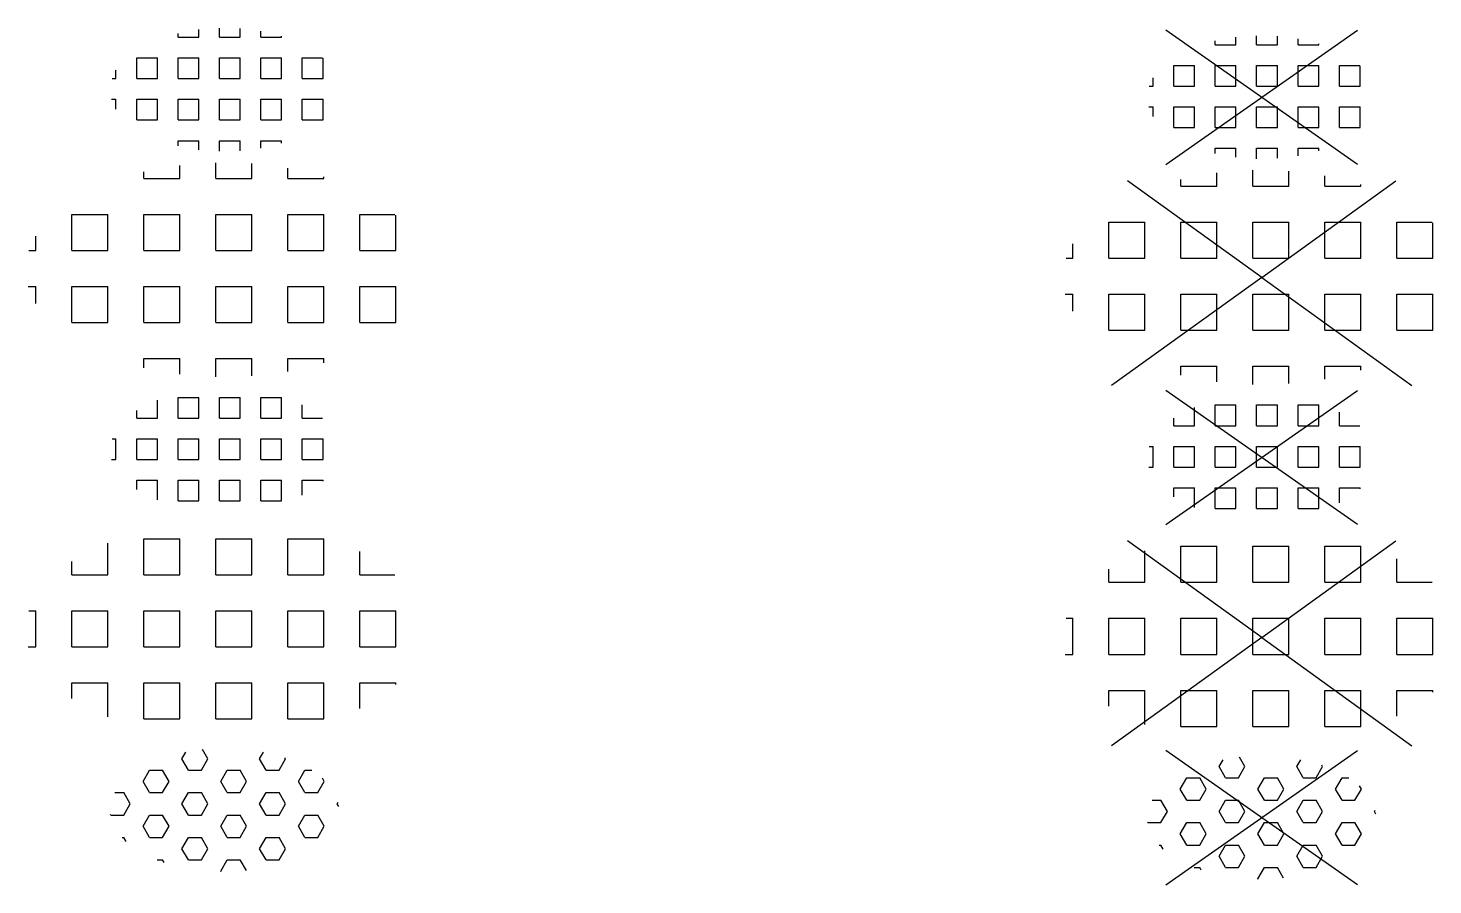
# Model space of a CAD drawing. Header units: metres. Extents: x -1099 to -1052, y 1073 to 2172.
# Drawn here: x -1094.55 to -1055.54, y 1621.43 to 1645.22 of the extents above; entities that cross this region are included whole.
import ezdxf
from ezdxf.enums import TextEntityAlignment as Align

# ---------------------------------------------------------------- set-up
doc = ezdxf.new("R2010")
doc.units = ezdxf.units.M
doc.styles.add('NLCS-ISO', font='NLCS-ISO.ttf')

# ---------------------------------------------------------------- blocks, each defined once
blk = doc.blocks.new('SVH-GRASPLAAT_KL-SO')
for p, q in [((-1.183, 1.42), (-1.074, 1.61)), ((-0.465, 1.42), (-0.614, 1.679)), ((0.973, 1.42), (1.082, 1.608)), ((-1.004, 1.109), (-1.183, 1.42)), ((-0.644, 1.109), (-0.465, 1.42)), ((1.153, 1.109), (0.973, 1.42)), ((1.512, 1.109), (1.692, 1.42)), ((1.692, 1.42), (1.671, 1.455)), ((-2.262, 0.797), (-2.082, 1.109)), ((-2.082, 0.486), (-2.262, 0.797)), ((-2.082, 1.109), (-1.722, 1.109)), ((-1.543, 0.797), (-1.722, 1.109)), ((-1.722, 0.486), (-1.543, 0.797)), ((-1.004, 1.109), (-0.644, 1.109)), ((-0.105, 0.797), (0.074, 1.109)), ((0.074, 0.486), (-0.105, 0.797)), ((0.074, 1.109), (0.434, 1.109)), ((0.613, 0.797), (0.434, 1.109)), ((0.434, 0.486), (0.613, 0.797)), ((1.153, 1.109), (1.512, 1.109)), ((2.051, 0.797), (2.231, 1.109)), ((2.231, 0.486), (2.051, 0.797)), ((2.231, 1.109), (2.419, 1.109)), ((2.59, 0.486), (2.77, 0.797)), ((2.77, 0.797), (2.72, 0.884)), ((-3.046, 0.486), (-2.801, 0.486)), ((-2.621, 0.175), (-2.801, 0.486)), ((-2.082, 0.486), (-1.722, 0.486)), ((-1.183, 0.175), (-1.004, 0.486)), ((-1.004, 0.486), (-0.644, 0.486)), ((-0.465, 0.175), (-0.644, 0.486)), ((0.074, 0.486), (0.434, 0.486)), ((0.973, 0.175), (1.153, 0.486)), ((1.153, 0.486), (1.512, 0.486)), ((1.692, 0.175), (1.512, 0.486)), ((2.231, 0.486), (2.59, 0.486)), ((-2.801, -0.136), (-2.621, 0.175)), ((-1.004, -0.136), (-1.183, 0.175)), ((-0.644, -0.136), (-0.465, 0.175)), ((1.153, -0.136), (0.973, 0.175)), ((1.512, -0.136), (1.692, 0.175)), ((3.129, 0.175), (3.152, 0.214)), ((3.171, 0.102), (3.129, 0.175)), ((-3.16, -0.136), (-3.169, -0.121)), ((-3.16, -0.136), (-2.801, -0.136)), ((-2.262, -0.448), (-2.082, -0.136)), ((-2.082, -0.136), (-1.722, -0.136)), ((-1.543, -0.448), (-1.722, -0.136)), ((-1.004, -0.136), (-0.644, -0.136)), ((-0.105, -0.448), (0.074, -0.136)), ((0.074, -0.136), (0.434, -0.136)), ((0.613, -0.448), (0.434, -0.136)), ((1.153, -0.136), (1.512, -0.136)), ((2.051, -0.448), (2.231, -0.136)), ((2.231, -0.136), (2.59, -0.136)), ((2.77, -0.448), (2.59, -0.136)), ((-2.847, -0.759), (-2.801, -0.759)), ((-2.738, -0.868), (-2.801, -0.759)), ((-2.082, -0.759), (-2.262, -0.448)), ((-2.082, -0.759), (-1.722, -0.759)), ((-1.722, -0.759), (-1.543, -0.448)), ((-1.183, -1.07), (-1.004, -0.759)), ((-1.004, -0.759), (-0.644, -0.759)), ((-0.465, -1.07), (-0.644, -0.759)), ((0.074, -0.759), (-0.105, -0.448)), ((0.074, -0.759), (0.434, -0.759)), ((0.434, -0.759), (0.613, -0.448)), ((0.973, -1.07), (1.153, -0.759)), ((1.153, -0.759), (1.512, -0.759)), ((1.692, -1.07), (1.512, -0.759)), ((2.231, -0.759), (2.051, -0.448)), ((2.231, -0.759), (2.59, -0.759)), ((2.59, -0.759), (2.77, -0.448)), ((-1.004, -1.381), (-1.183, -1.07)), ((-0.644, -1.381), (-0.465, -1.07)), ((1.153, -1.381), (0.973, -1.07)), ((1.512, -1.381), (1.692, -1.07)), ((-1.874, -1.381), (-1.722, -1.381)), ((-1.682, -1.451), (-1.722, -1.381)), ((-1.004, -1.381), (-0.644, -1.381)), ((-0.105, -1.692), (0.074, -1.381)), ((0.074, -1.381), (0.434, -1.381)), ((0.606, -1.679), (0.434, -1.381)), ((1.153, -1.381), (1.512, -1.381)), ((-0.095, -1.71), (-0.105, -1.692))]:
    blk.add_line(p, q)
at = {"style": 'NLCS-ISO'}
blk.add_attdef('FORMAAT', text='', height=1.8, dxfattribs=at).set_placement((-4.176, -0.136), align=Align.MIDDLE_RIGHT)
blk.add_attdef('KLEUR', text='', height=1.8, dxfattribs=at).set_placement((4.324, -0.136), align=Align.MIDDLE_LEFT)
at = {"style": 'NLCS-ISO', "flags": 1}
blk.add_attdef('FUNCTIE', text='', height=1.8, dxfattribs=at).set_placement((0.074, -2.886), align=Align.TOP_CENTER)
blk = doc.blocks.new('SVH-GRASTEGEL_01-SO')
for p, q in [((-3.246, 1.536), (-3.246, 2.408)), ((-2.246, 2.536), (-1.246, 2.536)), ((-2.246, 1.536), (-2.246, 2.536)), ((-1.246, 1.536), (-1.246, 2.536)), ((-0.246, 2.536), (0.754, 2.536)), ((-0.246, 1.536), (-0.246, 2.536)), ((0.754, 1.536), (0.754, 2.536)), ((1.754, 2.536), (2.754, 2.536)), ((1.754, 1.536), (1.754, 2.536)), ((2.754, 1.536), (2.754, 2.536)), ((3.754, 1.536), (3.754, 2.183)), ((-4.246, 1.536), (-4.246, 1.904)), ((-4.246, 1.536), (-3.246, 1.536)), ((-2.246, 1.536), (-1.246, 1.536)), ((-0.246, 1.536), (0.754, 1.536)), ((1.754, 1.536), (2.754, 1.536)), ((3.754, 1.536), (4.732, 1.536)), ((-5.435, 0.536), (-5.246, 0.536)), ((-5.246, -0.464), (-5.246, 0.536)), ((-4.246, 0.536), (-3.246, 0.536)), ((-4.246, -0.464), (-4.246, 0.536)), ((-3.246, -0.464), (-3.246, 0.536)), ((-2.246, 0.536), (-1.246, 0.536)), ((-2.246, -0.464), (-2.246, 0.536)), ((-1.246, -0.464), (-1.246, 0.536)), ((-0.246, 0.536), (0.754, 0.536)), ((-0.246, -0.464), (-0.246, 0.536)), ((0.754, -0.464), (0.754, 0.536)), ((1.754, 0.536), (2.754, 0.536)), ((1.754, -0.464), (1.754, 0.536)), ((2.754, -0.464), (2.754, 0.536)), ((3.754, 0.536), (4.754, 0.536)), ((3.754, -0.464), (3.754, 0.536)), ((4.754, -0.464), (4.754, 0.536)), ((-5.457, -0.464), (-5.246, -0.464)), ((-4.246, -0.464), (-3.246, -0.464)), ((-2.246, -0.464), (-1.246, -0.464)), ((-0.246, -0.464), (0.754, -0.464)), ((1.754, -0.464), (2.754, -0.464)), ((3.754, -0.464), (4.754, -0.464)), ((-4.246, -1.464), (-3.246, -1.464)), ((-4.246, -1.904), (-4.246, -1.464)), ((-3.246, -2.408), (-3.246, -1.464)), ((-2.246, -1.464), (-1.246, -1.464)), ((-2.246, -2.464), (-2.246, -1.464)), ((-1.246, -2.464), (-1.246, -1.464)), ((-0.246, -1.464), (0.754, -1.464)), ((-0.246, -2.464), (-0.246, -1.464)), ((0.754, -2.464), (0.754, -1.464)), ((1.754, -1.464), (2.754, -1.464)), ((1.754, -2.464), (1.754, -1.464)), ((2.754, -2.464), (2.754, -1.464)), ((3.754, -1.464), (4.754, -1.464)), ((3.754, -2.183), (3.754, -1.464)), ((4.754, -1.516), (4.754, -1.464)), ((-2.246, -2.464), (-1.246, -2.464)), ((-0.246, -2.464), (0.754, -2.464)), ((1.754, -2.464), (2.754, -2.464))]:
    blk.add_line(p, q)
at = {"style": 'NLCS-ISO'}
blk.add_attdef('FORMAAT', text='', height=1.8, dxfattribs=at).set_placement((-6.621, -0.096), align=Align.MIDDLE_RIGHT)
blk.add_attdef('KLEUR', text='', height=1.8, dxfattribs=at).set_placement((6.429, -0.096), align=Align.MIDDLE_LEFT)
at = {"style": 'NLCS-ISO', "flags": 1}
blk.add_attdef('FUNCTIE', text='', height=1.8, dxfattribs=at).set_placement((0, -3.975), align=Align.TOP_CENTER)
blk = doc.blocks.new('SVH-GRASTEGEL_01_KL-SO')
for p, q in [((-1.866, 0.883), (-1.866, 1.384)), ((-1.291, 1.458), (-0.716, 1.458)), ((-1.291, 0.883), (-1.291, 1.458)), ((-0.716, 0.883), (-0.716, 1.458)), ((-0.141, 1.458), (0.434, 1.458)), ((-0.141, 0.883), (-0.141, 1.458)), ((0.434, 0.883), (0.434, 1.458)), ((1.009, 1.458), (1.584, 1.458)), ((1.009, 0.883), (1.009, 1.458)), ((1.584, 0.883), (1.584, 1.458)), ((2.159, 0.883), (2.159, 1.255)), ((-2.441, 0.883), (-2.441, 1.095)), ((-2.441, 0.883), (-1.866, 0.883)), ((-1.291, 0.883), (-0.716, 0.883)), ((-0.141, 0.883), (0.434, 0.883)), ((1.009, 0.883), (1.584, 0.883)), ((2.159, 0.883), (2.721, 0.883)), ((-3.125, 0.308), (-3.016, 0.308)), ((-3.016, -0.267), (-3.016, 0.308)), ((-2.441, 0.308), (-1.866, 0.308)), ((-2.441, -0.267), (-2.441, 0.308)), ((-1.866, -0.267), (-1.866, 0.308)), ((-1.291, 0.308), (-0.716, 0.308)), ((-1.291, -0.267), (-1.291, 0.308)), ((-0.716, -0.267), (-0.716, 0.308)), ((-0.141, 0.308), (0.434, 0.308)), ((-0.141, -0.267), (-0.141, 0.308)), ((0.434, -0.267), (0.434, 0.308)), ((1.009, 0.308), (1.584, 0.308)), ((1.009, -0.267), (1.009, 0.308)), ((1.584, -0.267), (1.584, 0.308)), ((2.159, 0.308), (2.734, 0.308)), ((2.159, -0.267), (2.159, 0.308)), ((2.734, -0.267), (2.734, 0.308)), ((-3.138, -0.267), (-3.016, -0.267)), ((-2.441, -0.267), (-1.866, -0.267)), ((-1.291, -0.267), (-0.716, -0.267)), ((-0.141, -0.267), (0.434, -0.267)), ((1.009, -0.267), (1.584, -0.267)), ((2.159, -0.267), (2.734, -0.267)), ((-2.441, -0.842), (-1.866, -0.842)), ((-2.441, -1.095), (-2.441, -0.842)), ((-1.866, -1.384), (-1.866, -0.842)), ((-1.291, -0.842), (-0.716, -0.842)), ((-1.291, -1.417), (-1.291, -0.842)), ((-0.716, -1.417), (-0.716, -0.842)), ((-0.141, -0.842), (0.434, -0.842)), ((-0.141, -1.417), (-0.141, -0.842)), ((0.434, -1.417), (0.434, -0.842)), ((1.009, -0.842), (1.584, -0.842)), ((1.009, -1.417), (1.009, -0.842)), ((1.584, -1.417), (1.584, -0.842)), ((2.159, -0.842), (2.734, -0.842)), ((2.159, -1.255), (2.159, -0.842)), ((2.734, -0.871), (2.734, -0.842)), ((-1.291, -1.417), (-0.716, -1.417)), ((-0.141, -1.417), (0.434, -1.417)), ((1.009, -1.417), (1.584, -1.417))]:
    blk.add_line(p, q)
at = {"style": 'NLCS-ISO'}
blk.add_attdef('FORMAAT', text='', height=1.8, dxfattribs=at).set_placement((-4.391, 0.02), align=Align.MIDDLE_RIGHT)
blk.add_attdef('KLEUR', text='', height=1.8, dxfattribs=at).set_placement((4.109, 0.02), align=Align.MIDDLE_LEFT)
at = {"style": 'NLCS-ISO', "flags": 1}
blk.add_attdef('FUNCTIE', text='', height=1.8, dxfattribs=at).set_placement((-0.141, -2.73), align=Align.TOP_CENTER)
blk = doc.blocks.new('SVH-GRASTEGEL_02-SO')
for p, q in [((-1.246, 2.536), (-1.246, 2.898)), ((-0.246, 2.536), (-0.246, 2.972)), ((0.754, 2.536), (0.754, 2.947)), ((1.754, 2.536), (1.754, 2.821)), ((-2.246, 2.536), (-2.246, 2.718)), ((-2.246, 2.536), (-1.246, 2.536)), ((-0.246, 2.536), (0.754, 2.536)), ((1.754, 2.536), (2.754, 2.536)), ((2.754, 2.536), (2.754, 2.579)), ((-4.246, 1.536), (-3.246, 1.536)), ((-4.246, 0.536), (-4.246, 1.536)), ((-3.246, 0.536), (-3.246, 1.536)), ((-2.246, 1.536), (-1.246, 1.536)), ((-2.246, 0.536), (-2.246, 1.536)), ((-1.246, 0.536), (-1.246, 1.536)), ((-0.246, 1.536), (0.754, 1.536)), ((-0.246, 0.536), (-0.246, 1.536)), ((0.754, 0.536), (0.754, 1.536)), ((1.754, 1.536), (2.754, 1.536)), ((1.754, 0.536), (1.754, 1.536)), ((2.754, 0.536), (2.754, 1.536)), ((3.754, 1.536), (4.732, 1.536)), ((3.754, 0.536), (3.754, 1.536)), ((4.754, 0.536), (4.754, 1.516)), ((-5.246, 0.536), (-5.246, 0.934)), ((-5.435, 0.536), (-5.246, 0.536)), ((-4.246, 0.536), (-3.246, 0.536)), ((-2.246, 0.536), (-1.246, 0.536)), ((-0.246, 0.536), (0.754, 0.536)), ((1.754, 0.536), (2.754, 0.536)), ((3.754, 0.536), (4.754, 0.536)), ((-5.457, -0.464), (-5.246, -0.464)), ((-5.246, -0.934), (-5.246, -0.464)), ((-4.246, -0.464), (-3.246, -0.464)), ((-4.246, -1.464), (-4.246, -0.464)), ((-3.246, -1.464), (-3.246, -0.464)), ((-2.246, -0.464), (-1.246, -0.464)), ((-2.246, -1.464), (-2.246, -0.464)), ((-1.246, -1.464), (-1.246, -0.464)), ((-0.246, -0.464), (0.754, -0.464)), ((-0.246, -1.464), (-0.246, -0.464)), ((0.754, -1.464), (0.754, -0.464)), ((1.754, -0.464), (2.754, -0.464)), ((1.754, -1.464), (1.754, -0.464)), ((2.754, -1.464), (2.754, -0.464)), ((3.754, -0.464), (4.754, -0.464)), ((3.754, -1.464), (3.754, -0.464)), ((4.754, -1.464), (4.754, -0.464)), ((-4.246, -1.464), (-3.246, -1.464)), ((-2.246, -1.464), (-1.246, -1.464)), ((-0.246, -1.464), (0.754, -1.464)), ((1.754, -1.464), (2.754, -1.464)), ((3.754, -1.464), (4.754, -1.464)), ((-2.246, -2.464), (-1.246, -2.464)), ((-2.246, -2.718), (-2.246, -2.464)), ((-1.246, -2.898), (-1.246, -2.464)), ((-0.246, -2.464), (0.754, -2.464)), ((-0.246, -2.972), (-0.246, -2.464)), ((0.754, -2.947), (0.754, -2.464)), ((1.754, -2.464), (2.754, -2.464)), ((1.754, -2.821), (1.754, -2.464)), ((2.754, -2.579), (2.754, -2.464))]:
    blk.add_line(p, q)
at = {"style": 'NLCS-ISO'}
blk.add_attdef('FORMAAT', text='', height=1.8, dxfattribs=at).set_placement((-6.621, -0.096), align=Align.MIDDLE_RIGHT)
blk.add_attdef('KLEUR', text='', height=1.8, dxfattribs=at).set_placement((6.429, -0.096), align=Align.MIDDLE_LEFT)
at = {"style": 'NLCS-ISO', "flags": 1}
blk.add_attdef('FUNCTIE', text='', height=1.8, dxfattribs=at).set_placement((0, -3.975), align=Align.TOP_CENTER)
blk = doc.blocks.new('SVH-GRASTEGEL_02_KL-SO')
for p, q in [((-1.291, 1.458), (-1.291, 1.563)), ((-0.716, 1.458), (-0.716, 1.667)), ((-0.141, 1.458), (-0.141, 1.709)), ((0.434, 1.458), (0.434, 1.695)), ((1.009, 1.458), (1.009, 1.622)), ((-1.291, 1.458), (-0.716, 1.458)), ((-0.141, 1.458), (0.434, 1.458)), ((1.009, 1.458), (1.584, 1.458)), ((1.584, 1.458), (1.584, 1.483)), ((-2.441, 0.883), (-1.866, 0.883)), ((-2.441, 0.308), (-2.441, 0.883)), ((-1.866, 0.308), (-1.866, 0.883)), ((-1.291, 0.883), (-0.716, 0.883)), ((-1.291, 0.308), (-1.291, 0.883)), ((-0.716, 0.308), (-0.716, 0.883)), ((-0.141, 0.883), (0.434, 0.883)), ((-0.141, 0.308), (-0.141, 0.883)), ((0.434, 0.308), (0.434, 0.883)), ((1.009, 0.883), (1.584, 0.883)), ((1.009, 0.308), (1.009, 0.883)), ((1.584, 0.308), (1.584, 0.883)), ((2.159, 0.883), (2.721, 0.883)), ((2.159, 0.308), (2.159, 0.883)), ((2.734, 0.308), (2.734, 0.871)), ((-3.016, 0.308), (-3.016, 0.537)), ((-3.125, 0.308), (-3.016, 0.308)), ((-2.441, 0.308), (-1.866, 0.308)), ((-1.291, 0.308), (-0.716, 0.308)), ((-0.141, 0.308), (0.434, 0.308)), ((1.009, 0.308), (1.584, 0.308)), ((2.159, 0.308), (2.734, 0.308)), ((-3.138, -0.267), (-3.016, -0.267)), ((-3.016, -0.537), (-3.016, -0.267)), ((-2.441, -0.267), (-1.866, -0.267)), ((-2.441, -0.842), (-2.441, -0.267)), ((-1.866, -0.842), (-1.866, -0.267)), ((-1.291, -0.267), (-0.716, -0.267)), ((-1.291, -0.842), (-1.291, -0.267)), ((-0.716, -0.842), (-0.716, -0.267)), ((-0.141, -0.267), (0.434, -0.267)), ((-0.141, -0.842), (-0.141, -0.267)), ((0.434, -0.842), (0.434, -0.267)), ((1.009, -0.267), (1.584, -0.267)), ((1.009, -0.842), (1.009, -0.267)), ((1.584, -0.842), (1.584, -0.267)), ((2.159, -0.267), (2.734, -0.267)), ((2.159, -0.842), (2.159, -0.267)), ((2.734, -0.842), (2.734, -0.267)), ((-2.441, -0.842), (-1.866, -0.842)), ((-1.291, -0.842), (-0.716, -0.842)), ((-0.141, -0.842), (0.434, -0.842)), ((1.009, -0.842), (1.584, -0.842)), ((2.159, -0.842), (2.734, -0.842)), ((-1.291, -1.417), (-0.716, -1.417)), ((-1.291, -1.563), (-1.291, -1.417)), ((-0.716, -1.667), (-0.716, -1.417)), ((-0.141, -1.417), (0.434, -1.417)), ((-0.141, -1.709), (-0.141, -1.417)), ((0.434, -1.695), (0.434, -1.417)), ((1.009, -1.417), (1.584, -1.417)), ((1.009, -1.622), (1.009, -1.417)), ((1.584, -1.483), (1.584, -1.417))]:
    blk.add_line(p, q)
at = {"style": 'NLCS-ISO'}
blk.add_attdef('FORMAAT', text='', height=1.8, dxfattribs=at).set_placement((-4.391, -0.267), align=Align.MIDDLE_RIGHT)
blk.add_attdef('KLEUR', text='', height=1.8, dxfattribs=at).set_placement((4.109, -0.267), align=Align.MIDDLE_LEFT)
at = {"style": 'NLCS-ISO', "flags": 1}
blk.add_attdef('FUNCTIE', text='', height=1.8, dxfattribs=at).set_placement((-0.141, -3.017), align=Align.TOP_CENTER)
blk = doc.blocks.new('V-SVH-GRASPLAAT_KL-SO')
for p, q in [((-2.662, -1.864), (2.662, 1.864)), ((2.662, -1.864), (-2.662, 1.864)), ((-1.183, 1.42), (-1.074, 1.61)), ((-0.465, 1.42), (-0.614, 1.679)), ((0.973, 1.42), (1.082, 1.608)), ((-1.004, 1.109), (-1.183, 1.42)), ((-0.644, 1.109), (-0.465, 1.42)), ((1.153, 1.109), (0.973, 1.42)), ((1.512, 1.109), (1.692, 1.42)), ((1.692, 1.42), (1.671, 1.455)), ((-2.262, 0.797), (-2.082, 1.109)), ((-2.082, 0.486), (-2.262, 0.797)), ((-2.082, 1.109), (-1.722, 1.109)), ((-1.543, 0.797), (-1.722, 1.109)), ((-1.722, 0.486), (-1.543, 0.797)), ((-1.004, 1.109), (-0.644, 1.109)), ((-0.105, 0.797), (0.074, 1.109)), ((0.074, 0.486), (-0.105, 0.797)), ((0.074, 1.109), (0.434, 1.109)), ((0.613, 0.797), (0.434, 1.109)), ((0.434, 0.486), (0.613, 0.797)), ((1.153, 1.109), (1.512, 1.109)), ((2.051, 0.797), (2.231, 1.109)), ((2.231, 0.486), (2.051, 0.797)), ((2.231, 1.109), (2.419, 1.109)), ((2.59, 0.486), (2.77, 0.797)), ((2.77, 0.797), (2.72, 0.884)), ((-3.046, 0.486), (-2.801, 0.486)), ((-2.621, 0.175), (-2.801, 0.486)), ((-2.082, 0.486), (-1.722, 0.486)), ((-1.183, 0.175), (-1.004, 0.486)), ((-1.004, 0.486), (-0.644, 0.486)), ((-0.465, 0.175), (-0.644, 0.486)), ((0.074, 0.486), (0.434, 0.486)), ((0.973, 0.175), (1.153, 0.486)), ((1.153, 0.486), (1.512, 0.486)), ((1.692, 0.175), (1.512, 0.486)), ((2.231, 0.486), (2.59, 0.486)), ((-2.801, -0.136), (-2.621, 0.175)), ((-1.004, -0.136), (-1.183, 0.175)), ((-0.644, -0.136), (-0.465, 0.175)), ((1.153, -0.136), (0.973, 0.175)), ((1.512, -0.136), (1.692, 0.175)), ((3.129, 0.175), (3.152, 0.214)), ((3.171, 0.102), (3.129, 0.175)), ((-3.16, -0.136), (-3.169, -0.121)), ((-3.16, -0.136), (-2.801, -0.136)), ((-2.262, -0.448), (-2.082, -0.136)), ((-2.082, -0.136), (-1.722, -0.136)), ((-1.543, -0.448), (-1.722, -0.136)), ((-1.004, -0.136), (-0.644, -0.136)), ((-0.105, -0.448), (0.074, -0.136)), ((0.074, -0.136), (0.434, -0.136)), ((0.613, -0.448), (0.434, -0.136)), ((1.153, -0.136), (1.512, -0.136)), ((2.051, -0.448), (2.231, -0.136)), ((2.231, -0.136), (2.59, -0.136)), ((2.77, -0.448), (2.59, -0.136)), ((-2.847, -0.759), (-2.801, -0.759)), ((-2.738, -0.868), (-2.801, -0.759)), ((-2.082, -0.759), (-2.262, -0.448)), ((-2.082, -0.759), (-1.722, -0.759)), ((-1.722, -0.759), (-1.543, -0.448)), ((-1.183, -1.07), (-1.004, -0.759)), ((-1.004, -0.759), (-0.644, -0.759)), ((-0.465, -1.07), (-0.644, -0.759)), ((0.074, -0.759), (-0.105, -0.448)), ((0.074, -0.759), (0.434, -0.759)), ((0.434, -0.759), (0.613, -0.448)), ((0.973, -1.07), (1.153, -0.759)), ((1.153, -0.759), (1.512, -0.759)), ((1.692, -1.07), (1.512, -0.759)), ((2.231, -0.759), (2.051, -0.448)), ((2.231, -0.759), (2.59, -0.759)), ((2.59, -0.759), (2.77, -0.448)), ((-1.004, -1.381), (-1.183, -1.07)), ((-0.644, -1.381), (-0.465, -1.07)), ((1.153, -1.381), (0.973, -1.07)), ((1.512, -1.381), (1.692, -1.07)), ((-1.874, -1.381), (-1.722, -1.381)), ((-1.682, -1.451), (-1.722, -1.381)), ((-1.004, -1.381), (-0.644, -1.381)), ((-0.105, -1.692), (0.074, -1.381)), ((0.074, -1.381), (0.434, -1.381)), ((0.606, -1.679), (0.434, -1.381)), ((1.153, -1.381), (1.512, -1.381)), ((-0.095, -1.71), (-0.105, -1.692))]:
    blk.add_line(p, q)
at = {"style": 'NLCS-ISO'}
blk.add_attdef('FORMAAT', text='', height=1.8, dxfattribs=at).set_placement((-4.176, -0.136), align=Align.MIDDLE_RIGHT)
blk.add_attdef('KLEUR', text='', height=1.8, dxfattribs=at).set_placement((4.324, -0.136), align=Align.MIDDLE_LEFT)
at = {"style": 'NLCS-ISO', "flags": 1}
blk.add_attdef('FUNCTIE', text='', height=1.8, dxfattribs=at).set_placement((0.074, -2.886), align=Align.TOP_CENTER)
blk = doc.blocks.new('V-SVH-GRASTEGEL_01-SO')
for p, q in [((0, 0), (-3.728, 2.684)), ((-3.246, 1.536), (-3.246, 2.408)), ((-2.246, 2.536), (-1.246, 2.536)), ((-2.246, 1.536), (-2.246, 2.536)), ((-1.246, 1.536), (-1.246, 2.536)), ((-0.246, 2.536), (0.754, 2.536)), ((-0.246, 1.536), (-0.246, 2.536)), ((0, 0), (3.728, 2.684)), ((0.754, 1.536), (0.754, 2.536)), ((1.754, 2.536), (2.754, 2.536)), ((1.754, 1.536), (1.754, 2.536)), ((2.754, 1.536), (2.754, 2.536)), ((3.754, 1.536), (3.754, 2.183)), ((-4.246, 1.536), (-4.246, 1.904)), ((-4.246, 1.536), (-3.246, 1.536)), ((-2.246, 1.536), (-1.246, 1.536)), ((-0.246, 1.536), (0.754, 1.536)), ((1.754, 1.536), (2.754, 1.536)), ((3.754, 1.536), (4.732, 1.536)), ((-5.435, 0.536), (-5.246, 0.536)), ((-5.246, -0.464), (-5.246, 0.536)), ((-4.246, 0.536), (-3.246, 0.536)), ((-4.246, -0.464), (-4.246, 0.536)), ((-3.246, -0.464), (-3.246, 0.536)), ((-2.246, 0.536), (-1.246, 0.536)), ((-2.246, -0.464), (-2.246, 0.536)), ((-1.246, -0.464), (-1.246, 0.536)), ((-0.246, 0.536), (0.754, 0.536)), ((-0.246, -0.464), (-0.246, 0.536)), ((0.754, -0.464), (0.754, 0.536)), ((1.754, 0.536), (2.754, 0.536)), ((1.754, -0.464), (1.754, 0.536)), ((2.754, -0.464), (2.754, 0.536)), ((3.754, 0.536), (4.754, 0.536)), ((3.754, -0.464), (3.754, 0.536)), ((4.754, -0.464), (4.754, 0.536)), ((0, 0), (-4.172, -3.003)), ((0, 0), (4.172, -3.003)), ((-5.457, -0.464), (-5.246, -0.464)), ((-4.246, -0.464), (-3.246, -0.464)), ((-2.246, -0.464), (-1.246, -0.464)), ((-0.246, -0.464), (0.754, -0.464)), ((1.754, -0.464), (2.754, -0.464)), ((3.754, -0.464), (4.754, -0.464)), ((-4.246, -1.464), (-3.246, -1.464)), ((-4.246, -1.904), (-4.246, -1.464)), ((-3.246, -2.408), (-3.246, -1.464)), ((-2.246, -1.464), (-1.246, -1.464)), ((-2.246, -2.464), (-2.246, -1.464)), ((-1.246, -2.464), (-1.246, -1.464)), ((-0.246, -1.464), (0.754, -1.464)), ((-0.246, -2.464), (-0.246, -1.464)), ((0.754, -2.464), (0.754, -1.464)), ((1.754, -1.464), (2.754, -1.464)), ((1.754, -2.464), (1.754, -1.464)), ((2.754, -2.464), (2.754, -1.464)), ((3.754, -1.464), (4.754, -1.464)), ((3.754, -2.183), (3.754, -1.464)), ((4.754, -1.516), (4.754, -1.464)), ((-2.246, -2.464), (-1.246, -2.464)), ((-0.246, -2.464), (0.754, -2.464)), ((1.754, -2.464), (2.754, -2.464))]:
    blk.add_line(p, q)
at = {"style": 'NLCS-ISO', "flags": 1}
blk.add_attdef('FUNCTIE', text='', height=1.8, dxfattribs=at).set_placement((0, -3.975), align=Align.TOP_CENTER)
blk = doc.blocks.new('V-SVH-GRASTEGEL_01_KL-SO')
for p, q in [((-2.662, -1.864), (2.662, 1.864)), ((2.662, -1.864), (-2.662, 1.864)), ((-1.866, 0.883), (-1.866, 1.384)), ((-1.291, 1.458), (-0.716, 1.458)), ((-1.291, 0.883), (-1.291, 1.458)), ((-0.716, 0.883), (-0.716, 1.458)), ((-0.141, 1.458), (0.434, 1.458)), ((-0.141, 0.883), (-0.141, 1.458)), ((0.434, 0.883), (0.434, 1.458)), ((1.009, 1.458), (1.584, 1.458)), ((1.009, 0.883), (1.009, 1.458)), ((1.584, 0.883), (1.584, 1.458)), ((2.159, 0.883), (2.159, 1.255)), ((-2.441, 0.883), (-2.441, 1.095)), ((-2.441, 0.883), (-1.866, 0.883)), ((-1.291, 0.883), (-0.716, 0.883)), ((-0.141, 0.883), (0.434, 0.883)), ((1.009, 0.883), (1.584, 0.883)), ((2.159, 0.883), (2.721, 0.883)), ((-3.125, 0.308), (-3.016, 0.308)), ((-3.016, -0.267), (-3.016, 0.308)), ((-2.441, 0.308), (-1.866, 0.308)), ((-2.441, -0.267), (-2.441, 0.308)), ((-1.866, -0.267), (-1.866, 0.308)), ((-1.291, 0.308), (-0.716, 0.308)), ((-1.291, -0.267), (-1.291, 0.308)), ((-0.716, -0.267), (-0.716, 0.308)), ((-0.141, 0.308), (0.434, 0.308)), ((-0.141, -0.267), (-0.141, 0.308)), ((0.434, -0.267), (0.434, 0.308)), ((1.009, 0.308), (1.584, 0.308)), ((1.009, -0.267), (1.009, 0.308)), ((1.584, -0.267), (1.584, 0.308)), ((2.159, 0.308), (2.734, 0.308)), ((2.159, -0.267), (2.159, 0.308)), ((2.734, -0.267), (2.734, 0.308)), ((-3.138, -0.267), (-3.016, -0.267)), ((-2.441, -0.267), (-1.866, -0.267)), ((-1.291, -0.267), (-0.716, -0.267)), ((-0.141, -0.267), (0.434, -0.267)), ((1.009, -0.267), (1.584, -0.267)), ((2.159, -0.267), (2.734, -0.267)), ((-2.441, -0.842), (-1.866, -0.842)), ((-2.441, -1.095), (-2.441, -0.842)), ((-1.866, -1.384), (-1.866, -0.842)), ((-1.291, -0.842), (-0.716, -0.842)), ((-1.291, -1.417), (-1.291, -0.842)), ((-0.716, -1.417), (-0.716, -0.842)), ((-0.141, -0.842), (0.434, -0.842)), ((-0.141, -1.417), (-0.141, -0.842)), ((0.434, -1.417), (0.434, -0.842)), ((1.009, -0.842), (1.584, -0.842)), ((1.009, -1.417), (1.009, -0.842)), ((1.584, -1.417), (1.584, -0.842)), ((2.159, -0.842), (2.734, -0.842)), ((2.159, -1.255), (2.159, -0.842)), ((2.734, -0.871), (2.734, -0.842)), ((-1.291, -1.417), (-0.716, -1.417)), ((-0.141, -1.417), (0.434, -1.417)), ((1.009, -1.417), (1.584, -1.417))]:
    blk.add_line(p, q)
at = {"style": 'NLCS-ISO'}
blk.add_attdef('FORMAAT', text='', height=1.8, dxfattribs=at).set_placement((-4.391, 0.02), align=Align.MIDDLE_RIGHT)
blk.add_attdef('KLEUR', text='', height=1.8, dxfattribs=at).set_placement((4.109, 0.02), align=Align.MIDDLE_LEFT)
at = {"style": 'NLCS-ISO', "flags": 1}
blk.add_attdef('FUNCTIE', text='', height=1.8, dxfattribs=at).set_placement((-0.141, -2.73), align=Align.TOP_CENTER)
blk = doc.blocks.new('V-SVH-GRASTEGEL_02-SO')
for p, q in [((-1.246, 2.536), (-1.246, 2.898)), ((-0.246, 2.536), (-0.246, 2.972)), ((0.754, 2.536), (0.754, 2.947)), ((1.754, 2.536), (1.754, 2.821)), ((0, 0), (-3.728, 2.684)), ((-2.246, 2.536), (-2.246, 2.718)), ((-2.246, 2.536), (-1.246, 2.536)), ((-0.246, 2.536), (0.754, 2.536)), ((0, 0), (3.728, 2.684)), ((1.754, 2.536), (2.754, 2.536)), ((2.754, 2.536), (2.754, 2.579)), ((-4.246, 1.536), (-3.246, 1.536)), ((-4.246, 0.536), (-4.246, 1.536)), ((-3.246, 0.536), (-3.246, 1.536)), ((-2.246, 1.536), (-1.246, 1.536)), ((-2.246, 0.536), (-2.246, 1.536)), ((-1.246, 0.536), (-1.246, 1.536)), ((-0.246, 1.536), (0.754, 1.536)), ((-0.246, 0.536), (-0.246, 1.536)), ((0.754, 0.536), (0.754, 1.536)), ((1.754, 1.536), (2.754, 1.536)), ((1.754, 0.536), (1.754, 1.536)), ((2.754, 0.536), (2.754, 1.536)), ((3.754, 1.536), (4.732, 1.536)), ((3.754, 0.536), (3.754, 1.536)), ((4.754, 0.536), (4.754, 1.516)), ((-5.246, 0.536), (-5.246, 0.934)), ((-5.435, 0.536), (-5.246, 0.536)), ((-4.246, 0.536), (-3.246, 0.536)), ((-2.246, 0.536), (-1.246, 0.536)), ((-0.246, 0.536), (0.754, 0.536)), ((1.754, 0.536), (2.754, 0.536)), ((3.754, 0.536), (4.754, 0.536)), ((0, 0), (-4.172, -3.003)), ((0, 0), (4.172, -3.003)), ((-5.457, -0.464), (-5.246, -0.464)), ((-5.246, -0.934), (-5.246, -0.464)), ((-4.246, -0.464), (-3.246, -0.464)), ((-4.246, -1.464), (-4.246, -0.464)), ((-3.246, -1.464), (-3.246, -0.464)), ((-2.246, -0.464), (-1.246, -0.464)), ((-2.246, -1.464), (-2.246, -0.464)), ((-1.246, -1.464), (-1.246, -0.464)), ((-0.246, -0.464), (0.754, -0.464)), ((-0.246, -1.464), (-0.246, -0.464)), ((0.754, -1.464), (0.754, -0.464)), ((1.754, -0.464), (2.754, -0.464)), ((1.754, -1.464), (1.754, -0.464)), ((2.754, -1.464), (2.754, -0.464)), ((3.754, -0.464), (4.754, -0.464)), ((3.754, -1.464), (3.754, -0.464)), ((4.754, -1.464), (4.754, -0.464)), ((-4.246, -1.464), (-3.246, -1.464)), ((-2.246, -1.464), (-1.246, -1.464)), ((-0.246, -1.464), (0.754, -1.464)), ((1.754, -1.464), (2.754, -1.464)), ((3.754, -1.464), (4.754, -1.464)), ((-2.246, -2.464), (-1.246, -2.464)), ((-2.246, -2.718), (-2.246, -2.464)), ((-1.246, -2.898), (-1.246, -2.464)), ((-0.246, -2.464), (0.754, -2.464)), ((-0.246, -2.972), (-0.246, -2.464)), ((0.754, -2.947), (0.754, -2.464)), ((1.754, -2.464), (2.754, -2.464)), ((1.754, -2.821), (1.754, -2.464)), ((2.754, -2.579), (2.754, -2.464))]:
    blk.add_line(p, q)
at = {"style": 'NLCS-ISO', "flags": 1}
blk.add_attdef('FUNCTIE', text='', height=1.8, dxfattribs=at).set_placement((0, -3.975), align=Align.TOP_CENTER)
blk = doc.blocks.new('V-SVH-GRASTEGEL_02_KL-SO')
for p, q in [((-2.662, -1.864), (2.662, 1.864)), ((2.662, -1.864), (-2.662, 1.864)), ((-1.291, 1.458), (-1.291, 1.563)), ((-0.716, 1.458), (-0.716, 1.667)), ((-0.141, 1.458), (-0.141, 1.709)), ((0.434, 1.458), (0.434, 1.695)), ((1.009, 1.458), (1.009, 1.622)), ((-1.291, 1.458), (-0.716, 1.458)), ((-0.141, 1.458), (0.434, 1.458)), ((1.009, 1.458), (1.584, 1.458)), ((1.584, 1.458), (1.584, 1.483)), ((-2.441, 0.883), (-1.866, 0.883)), ((-2.441, 0.308), (-2.441, 0.883)), ((-1.866, 0.308), (-1.866, 0.883)), ((-1.291, 0.883), (-0.716, 0.883)), ((-1.291, 0.308), (-1.291, 0.883)), ((-0.716, 0.308), (-0.716, 0.883)), ((-0.141, 0.883), (0.434, 0.883)), ((-0.141, 0.308), (-0.141, 0.883)), ((0.434, 0.308), (0.434, 0.883)), ((1.009, 0.883), (1.584, 0.883)), ((1.009, 0.308), (1.009, 0.883)), ((1.584, 0.308), (1.584, 0.883)), ((2.159, 0.883), (2.721, 0.883)), ((2.159, 0.308), (2.159, 0.883)), ((2.734, 0.308), (2.734, 0.871)), ((-3.016, 0.308), (-3.016, 0.537)), ((-3.125, 0.308), (-3.016, 0.308)), ((-2.441, 0.308), (-1.866, 0.308)), ((-1.291, 0.308), (-0.716, 0.308)), ((-0.141, 0.308), (0.434, 0.308)), ((1.009, 0.308), (1.584, 0.308)), ((2.159, 0.308), (2.734, 0.308)), ((-3.138, -0.267), (-3.016, -0.267)), ((-3.016, -0.537), (-3.016, -0.267)), ((-2.441, -0.267), (-1.866, -0.267)), ((-2.441, -0.842), (-2.441, -0.267)), ((-1.866, -0.842), (-1.866, -0.267)), ((-1.291, -0.267), (-0.716, -0.267)), ((-1.291, -0.842), (-1.291, -0.267)), ((-0.716, -0.842), (-0.716, -0.267)), ((-0.141, -0.267), (0.434, -0.267)), ((-0.141, -0.842), (-0.141, -0.267)), ((0.434, -0.842), (0.434, -0.267)), ((1.009, -0.267), (1.584, -0.267)), ((1.009, -0.842), (1.009, -0.267)), ((1.584, -0.842), (1.584, -0.267)), ((2.159, -0.267), (2.734, -0.267)), ((2.159, -0.842), (2.159, -0.267)), ((2.734, -0.842), (2.734, -0.267)), ((-2.441, -0.842), (-1.866, -0.842)), ((-1.291, -0.842), (-0.716, -0.842)), ((-0.141, -0.842), (0.434, -0.842)), ((1.009, -0.842), (1.584, -0.842)), ((2.159, -0.842), (2.734, -0.842)), ((-1.291, -1.417), (-0.716, -1.417)), ((-1.291, -1.563), (-1.291, -1.417)), ((-0.716, -1.667), (-0.716, -1.417)), ((-0.141, -1.417), (0.434, -1.417)), ((-0.141, -1.709), (-0.141, -1.417)), ((0.434, -1.695), (0.434, -1.417)), ((1.009, -1.417), (1.584, -1.417)), ((1.009, -1.622), (1.009, -1.417)), ((1.584, -1.483), (1.584, -1.417))]:
    blk.add_line(p, q)
at = {"style": 'NLCS-ISO'}
blk.add_attdef('FORMAAT', text='', height=1.8, dxfattribs=at).set_placement((-4.391, -0.267), align=Align.MIDDLE_RIGHT)
blk.add_attdef('KLEUR', text='', height=1.8, dxfattribs=at).set_placement((4.109, -0.267), align=Align.MIDDLE_LEFT)
at = {"style": 'NLCS-ISO', "flags": 1}
blk.add_attdef('FUNCTIE', text='', height=1.8, dxfattribs=at).set_placement((-0.141, -3.017), align=Align.TOP_CENTER)

msp = doc.modelspace()

# ---------------------------------------------------------------- block references
for name, p in [('SVH-GRASTEGEL_02_KL-SO', (-1089.097, 1643.509)), ('V-SVH-GRASTEGEL_02_KL-SO', (-1060.292, 1643.298)), ('SVH-GRASTEGEL_02-SO', (-1089.097, 1638.509)), ('V-SVH-GRASTEGEL_02-SO', (-1060.292, 1638.298)), ('SVH-GRASTEGEL_01_KL-SO', (-1089.097, 1633.509)), ('V-SVH-GRASTEGEL_01_KL-SO', (-1060.292, 1633.298)), ('SVH-GRASTEGEL_01-SO', (-1089.097, 1628.509)), ('V-SVH-GRASTEGEL_01-SO', (-1060.292, 1628.298)), ('SVH-GRASPLAAT_KL-SO', (-1089.097, 1623.509)), ('V-SVH-GRASPLAAT_KL-SO', (-1060.292, 1623.298))]:
    msp.add_blockref(name, p)

doc.saveas('drawing.dxf')
